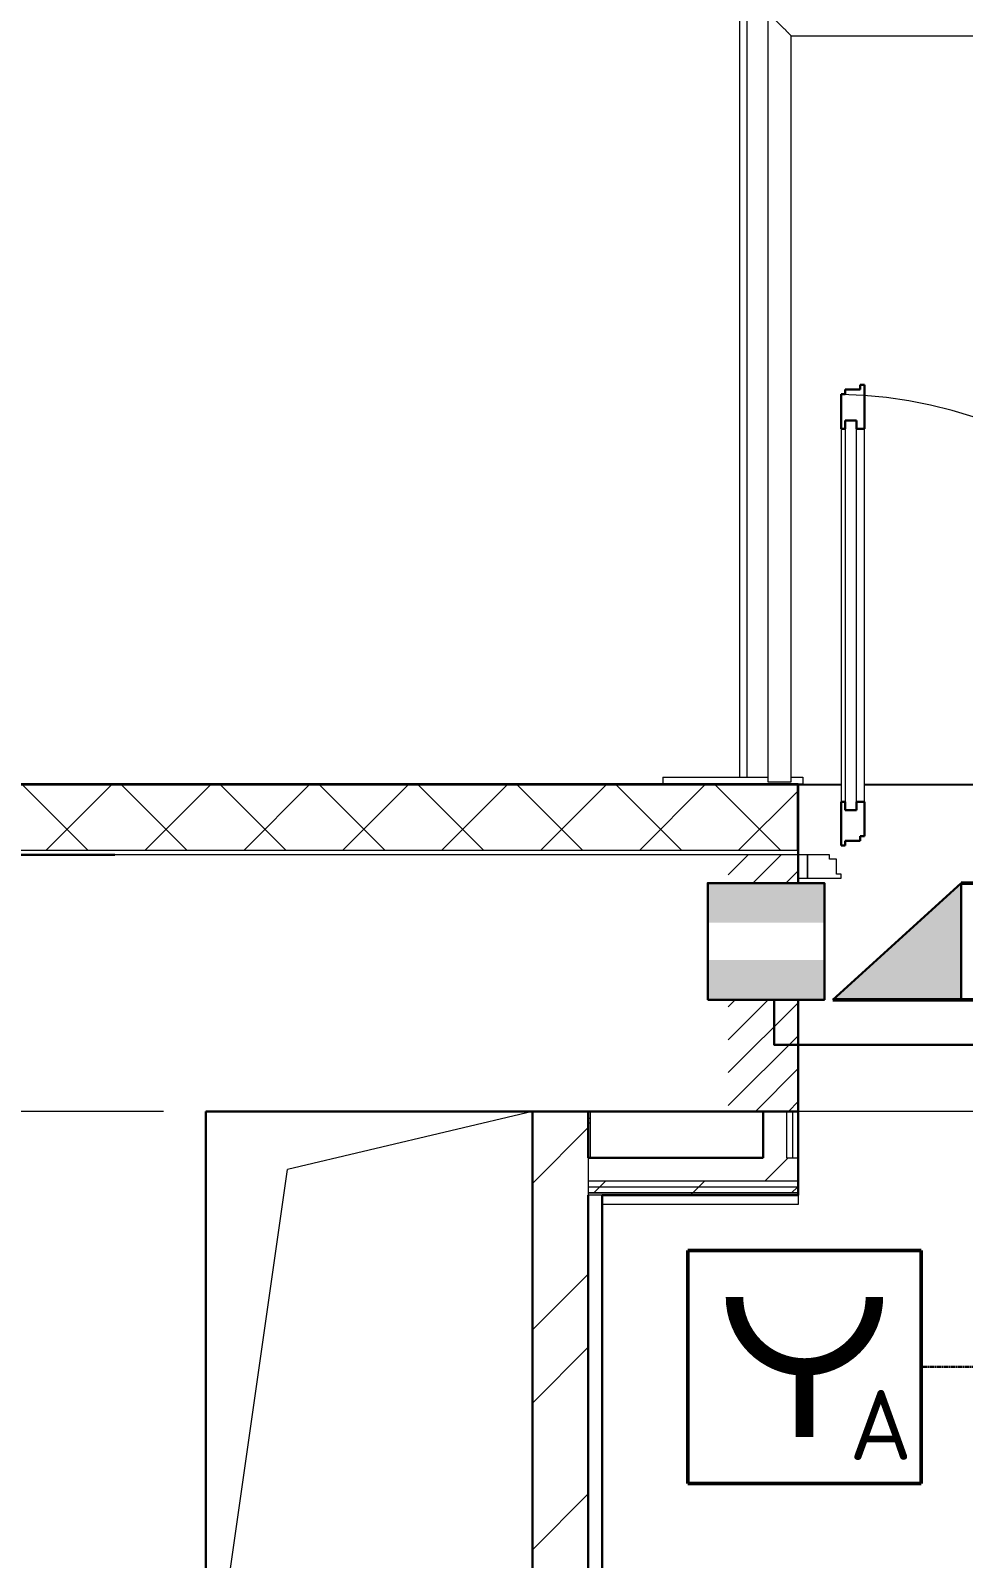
# Model space of a CAD drawing. Header units: millimetres. Extents: x -325553 to 627452, y -28539 to 738858.
# Drawn here: x -27851 to -25851, y 196155 to 199433 of the extents above; entities that cross this region are included whole.
import ezdxf
from ezdxf.enums import TextEntityAlignment as Align

# ---------------------------------------------------------------- set-up
doc = ezdxf.new("R2010")
doc.units = ezdxf.units.MM
doc.set_wipeout_variables(frame=1)
for name, pattern in [('ADSK_Линия сетки', [25, 20, -2.5, 0, -2.5]), ('ADSK_Штриховая_ш2 п1_5', [4.5, 3, -1.5]), ('штриховаяX2', [1.5, 1, -0.5])]:
    doc.linetypes.add(name, pattern=pattern)
doc.layers.add('000_доп.МДУ', color=7, linetype='Continuous')
for name, color, linetype, lineweight in [('RC-Извещатели_охранные', 5, 'Continuous', 30), ('RC-Линии_связи-Адресные', 5, 'Continuous', 30), ('Двери', 252, 'Continuous', 9), ('Лестницы', 252, 'Continuous', 9), ('Ограждение', 252, 'Continuous', 9), ('Оси', 252, 'Continuous', 9), ('СКУД', 1, 'Continuous', 30), ('Стены внутренние', 7, 'Continuous', 18), ('Стены наружные', 7, 'Continuous', 18), ('Стены штриховка', 7, 'Continuous', 9)]:
    doc.layers.add(name, color=color, linetype=linetype, lineweight=lineweight)
doc.layers.add('Двери открывание', color=7, linetype='Continuous', lineweight=9, true_color=0xc0c0c0)
doc.styles.add('ISOCPEUR', font='isocpeur.ttf', dxfattribs={"width": 0.9, "height": 350})
doc.styles.get("Standard").update_dxf_attribs({"font": ''})
doc.styles.get('Standard').set_extended_font_data('GOST type B')

# ---------------------------------------------------------------- blocks, each defined once
blk = doc.blocks.new('1 этаж')
at = {"layer": 'Двери', "lineweight": 18, "true_color": 0x636466}
h = blk.add_hatch(dxfattribs=at)
h.set_pattern_fill('FP_2', color=251, style=0, pattern_type=2)
h.set_pattern_definition([(45, (-26220.8, 27131.27), (-35.3553, 35.3553), [])])
h.paths.add_polyline_path([(-25149.4, 26856.3), (-25095.8, 26856.3), (-25095.8, 27406.3), (-25245.8, 27406.3), (-25245.8, 26856.3)])
h.paths.add_polyline_path([(-26945.8, 26856.3), (-26945.8, 27406.3), (-27095.8, 27406.3), (-27095.8, 26856.3)])
at = {"color": 251, "lineweight": 18, "true_color": 0x636466}
for p in [(-27515.8, 26856.3), (-28215.8, 25506.3)]:
    blk.add_line(p, (-28040.8, 26731.3), dxfattribs=at)
at = {"layer": 'Двери', "color": 251, "lineweight": 30, "true_color": 0x636466}
for p, q in [((-26803.8, 28414.3), (-26812.8, 28414.3)), ((-26812.8, 28414.3), (-26812.8, 28404.3)), ((-26803.8, 28320.3), (-26803.8, 28414.3)), ((-26844.8, 28394.3), (-26853.8, 28394.3)), ((-26853.8, 28394.3), (-26853.8, 28320.3)), ((-26812.8, 28404.3), (-26844.8, 28404.3)), ((-26844.8, 28404.3), (-26844.8, 28394.3)), ((-26844.8, 28320.3), (-26853.8, 28320.3)), ((-26844.8, 28338.3), (-26844.8, 28320.3)), ((-26820.8, 28338.3), (-26844.8, 28338.3)), ((-26820.8, 28320.3), (-26820.8, 28338.3)), ((-26803.8, 28320.3), (-26820.8, 28320.3)), ((-26853.8, 27520.3), (-26853.8, 27426.3)), ((-26844.8, 27520.3), (-26853.8, 27520.3)), ((-26844.8, 27502.3), (-26844.8, 27520.3)), ((-26820.8, 27502.3), (-26844.8, 27502.3)), ((-26820.8, 27520.3), (-26820.8, 27502.3)), ((-26803.8, 27520.3), (-26820.8, 27520.3)), ((-26803.8, 27446.3), (-26803.8, 27520.3)), ((-26844.8, 27426.3), (-26844.8, 27436.3)), ((-26844.8, 27436.3), (-26812.8, 27436.3)), ((-26812.8, 27436.3), (-26812.8, 27446.3)), ((-26812.8, 27446.3), (-26803.8, 27446.3)), ((-26853.8, 27426.3), (-26844.8, 27426.3))]:
    blk.add_line(p, q, dxfattribs=at)
at = {"layer": 'Двери', "color": 251, "true_color": 0x636466}
for p, q in [((-26853.8, 28320.3), (-26853.8, 27520.3)), ((-26844.8, 28338.3), (-26844.8, 27502.3)), ((-26820.8, 28338.3), (-26844.8, 28338.3)), ((-26820.8, 27502.3), (-26820.8, 28338.3)), ((-26803.8, 27520.3), (-26803.8, 28320.3)), ((-26844.8, 27502.3), (-26820.8, 27502.3)), ((-26945.8, 27406.3), (-26945.8, 27356.3)), ((-26925.8, 27406.3), (-26945.8, 27406.3)), ((-26925.8, 27356.3), (-26925.8, 27406.3)), ((-26878.8, 27406.3), (-26925.8, 27406.3)), ((-26925.8, 27406.3), (-26925.8, 27356.3)), ((-26878.8, 27397.3), (-26878.8, 27406.3)), ((-26863.8, 27397.3), (-26878.8, 27397.3)), ((-26863.8, 27365.3), (-26863.8, 27397.3)), ((-26945.8, 27356.3), (-26925.8, 27356.3)), ((-26925.8, 27356.3), (-26853.8, 27356.3)), ((-26853.8, 27365.3), (-26863.8, 27365.3)), ((-26853.8, 27356.3), (-26853.8, 27365.3))]:
    blk.add_line(p, q, dxfattribs=at)
at = {"layer": 'Двери', "color": 251, "linetype": 'ADSK_Штриховая_ш2 п1_5', "true_color": 0x636466}
for p, q in [((-26945.8, 27406.3), (-27095.8, 27406.3)), ((-26945.8, 26856.3), (-26945.8, 27406.3)), ((-27095.8, 26856.3), (-26945.8, 26856.3))]:
    blk.add_line(p, q, dxfattribs=at)
at = {"layer": 'Двери открывание', "color": 251, "true_color": 0x636466}
blk.add_arc((-26873.8, 27426.3), 968, 0, 88.8161, dxfattribs=at)
at = {"layer": 'Лестницы', "color": 251, "true_color": 0x636466}
for p, q in [((-27055.8, 29258.3), (-27055.8, 27573.3)), ((-26945.8, 27556.3), (-26853.8, 27556.3)), ((-26803.8, 27556.3), (-25387.8, 27556.3))]:
    blk.add_line(p, q, dxfattribs=at)
at = {"layer": 'Ограждение', "color": 251, "true_color": 0x636466}
for p, q in [((-27010.8, 29213.3), (-27010.8, 27563.3)), ((-26960.8, 29163.3), (-24755.8, 29163.3)), ((-26960.8, 27563.3), (-26960.8, 29163.3)), ((-27010.8, 27563.3), (-26960.8, 27563.3)), ((-27390.8, 26756.3), (-27390.8, 26856.3)), ((-27395.8, 26831.3), (-27390.8, 26831.3)), ((-26945.8, 26656.3), (-27365.8, 26656.3)), ((-26945.8, 26676.3), (-26945.8, 26656.3))]:
    blk.add_line(p, q, dxfattribs=at)
blk.add_open_spline([(-27010.8, 29213.3), (-27010.8, 29213.3), (-27010.4, 29212.8), (-27009, 29211.4), (-27007.5, 29210), (-27006, 29208.5), (-27004.6, 29207.1), (-27003.1, 29205.6), (-27001.1, 29203.5), (-26998.8, 29201.3), (-26996.9, 29199.3), (-26995.4, 29197.8), (-26993.8, 29196.3), (-26992.3, 29194.7), (-26990.7, 29193.1), (-26989.1, 29191.5), (-26987.4, 29189.9), (-26985.8, 29188.3), (-26984.2, 29186.6), (-26982.5, 29185), (-26980.9, 29183.4), (-26979.3, 29181.8), (-26977.8, 29180.2), (-26976.2, 29178.7), (-26974.7, 29177.2), (-26973.3, 29175.8), (-26971.9, 29174.4), (-26970.1, 29172.6), (-26968.5, 29171), (-26967, 29169.5), (-26965.6, 29168.1), (-26964.1, 29166.6), (-26962.6, 29165.1), (-26961.2, 29163.7), (-26960.8, 29163.3), (-26960.8, 29163.3)], degree=3, knots=[0, 0, 0, 0, 0.083333, 0.125, 0.166667, 0.208333, 0.229167, 0.25, 0.291667, 0.333333, 0.354167, 0.375, 0.395833, 0.416667, 0.4375, 0.458333, 0.479167, 0.5, 0.520833, 0.541667, 0.5625, 0.583333, 0.604167, 0.625, 0.645833, 0.666667, 0.6875, 0.708333, 0.75, 0.770833, 0.791667, 0.833333, 0.875, 0.916667, 1, 1, 1, 1], dxfattribs=at)
at = {"layer": 'Оси', "color": 251, "linetype": 'ADSK_Линия сетки', "ltscale": 100, "true_color": 0x636466}
blk.add_line((-805.8, 26856.3), (-72528.1, 26856.3), dxfattribs=at)
at = {"layer": 'Стены внутренние', "color": 251, "lineweight": 30, "true_color": 0x636466}
for p, q in [((-26945.8, 27558.3), (-29315.7, 27558.3)), ((-26945.8, 27416.3), (-26945.8, 27558.3)), ((-28410.8, 27406.3), (-29315.7, 27406.3)), ((-26945.8, 26856.3), (-26945.8, 27406.3)), ((-28215.8, 25506.3), (-28215.8, 26856.3)), ((-27515.8, 26856.3), (-28215.8, 26856.3)), ((-27020.8, 26856.3), (-27395.8, 26856.3))]:
    blk.add_line(p, q, dxfattribs=at)
at = {"layer": 'Стены внутренние', "color": 251, "linetype": 'Continuous', "lineweight": 9, "true_color": 0x636466}
for p, q in [((-28468.8, 27416.3), (-28608.8, 27556.3)), ((-28558.3, 27416.3), (-28418.3, 27556.3)), ((-28256.7, 27416.3), (-28396.7, 27556.3)), ((-28346.2, 27416.3), (-28206.2, 27556.3)), ((-28200.3, 27556.3), (-28201.4, 27558.3)), ((-28044.6, 27416.3), (-28184.6, 27556.3)), ((-28134.1, 27416.3), (-27994.1, 27556.3)), ((-27832.4, 27416.3), (-27972.4, 27556.3)), ((-27921.9, 27416.3), (-27781.9, 27556.3)), ((-27620.3, 27416.3), (-27760.3, 27556.3)), ((-27709.8, 27416.3), (-27569.8, 27556.3)), ((-27408.2, 27416.3), (-27548.2, 27556.3)), ((-27497.7, 27416.3), (-27357.7, 27556.3)), ((-27196, 27416.3), (-27336, 27556.3)), ((-27285.6, 27416.3), (-27145.6, 27556.3)), ((-26983.9, 27416.3), (-27123.9, 27556.3)), ((-27073.4, 27416.3), (-26947.8, 27541.9)), ((-27027.1, 27556.3), (-27027.5, 27557))]:
    blk.add_line(p, q, dxfattribs=at)
at = {"layer": 'Стены внутренние', "color": 251, "true_color": 0x636466}
for p, q in [((-26935.8, 27558.3), (-26853.8, 27558.3)), ((-26803.8, 27558.3), (-25387.8, 27558.3)), ((-26945.8, 27406.3), (-28410.8, 27406.3)), ((-25250.8, 26856.3), (-26945.8, 26856.3))]:
    blk.add_line(p, q, dxfattribs=at)
at = {"layer": 'Стены наружные', "color": 251, "true_color": 0x636466}
for p, q in [((-27070.8, 27573.3), (-27070.8, 29273.3)), ((-27055.8, 29273.3), (-27055.8, 27573.3)), ((-27235.8, 27573.3), (-27010.8, 27573.3)), ((-27235.8, 27573.3), (-27235.8, 27558.3)), ((-26960.8, 27573.3), (-26935.8, 27573.3)), ((-26935.8, 27573.3), (-26935.8, 27558.3)), ((-26935.8, 27558.3), (-26945.8, 27558.3)), ((-27390.8, 26841.3), (-27395.8, 26841.3))]:
    blk.add_line(p, q, dxfattribs=at)
at = {"layer": 'Стены наружные', "color": 251, "lineweight": 30, "true_color": 0x636466}
for p, q in [((-26945.8, 27406.3), (-26945.8, 27416.3)), ((-27515.8, 26856.3), (-27515.8, 25506.3)), ((-27395.8, 26856.3), (-27515.8, 26856.3)), ((-27395.8, 26756.3), (-27395.8, 26856.3)), ((-27020.8, 26856.3), (-27020.8, 26756.3)), ((-26945.8, 26856.3), (-27020.8, 26856.3)), ((-26945.8, 26681.3), (-26945.8, 26856.3)), ((-27395.8, 26756.3), (-27020.8, 26756.3)), ((-26945.8, 26676.3), (-26945.8, 26681.3)), ((-27395.8, 24266.3), (-27395.8, 26676.3)), ((-27365.8, 26676.3), (-26945.8, 26676.3)), ((-27365.8, 24236.3), (-27365.8, 26676.3))]:
    blk.add_line(p, q, dxfattribs=at)
at = {"layer": 'Стены наружные', "color": 251, "linetype": 'Continuous', "lineweight": 9, "true_color": 0x636466}
for p, q in [((-27515.8, 26701.7), (-27395.8, 26821.7)), ((-27017.5, 26706.3), (-26967.5, 26756.3)), ((-27384.2, 26681.3), (-27371.7, 26693.8)), ((-27371.7, 26693.8), (-27359.2, 26706.3)), ((-27177, 26676.3), (-27172, 26681.3)), ((-27172, 26681.3), (-27159.5, 26693.8)), ((-27159.5, 26693.8), (-27147, 26706.3)), ((-26959.9, 26681.3), (-26947.4, 26693.8)), ((-26947.4, 26693.8), (-26945.8, 26695.4)), ((-27515.8, 26387.3), (-27395.8, 26507.3)), ((-27515.8, 26230.2), (-27395.8, 26350.2)), ((-27515.8, 25915.9), (-27395.8, 26035.9))]:
    blk.add_line(p, q, dxfattribs=at)
at = {"layer": 'Стены штриховка', "color": 251, "true_color": 0x636466}
for p, q in [((-29315.7, 27556.3), (-26947.8, 27556.3)), ((-26947.8, 27556.3), (-26947.8, 27416.3)), ((-29315.7, 27416.3), (-26945.8, 27416.3)), ((-26970.8, 26856.3), (-26970.8, 26756.3)), ((-26958.3, 26856.3), (-26958.3, 26756.3)), ((-27395.8, 26756.3), (-27395.8, 26681.3)), ((-26970.8, 26756.3), (-26945.8, 26756.3)), ((-26945.8, 26706.3), (-27395.8, 26706.3)), ((-26945.8, 26693.8), (-27395.8, 26693.8)), ((-26945.8, 26681.3), (-27395.8, 26681.3)), ((-27395.8, 26681.3), (-27395.8, 26676.3)), ((-27395.8, 26681.3), (-26945.8, 26681.3)), ((-27365.8, 26676.3), (-27395.8, 26676.3))]:
    blk.add_line(p, q, dxfattribs=at)
blk = doc.blocks.new('*U1247')
blk.add_wipeout([(-509.8, -125), (-234.3, 125), (234.2, 125), (234.2, -125)]).dxf.layer = 'СКУД'
at = {"layer": 'СКУД'}
h = blk.add_hatch(color=256, dxfattribs=at)
h.dxf.hatch_style = 1
h.set_gradient(color1=(255, 0, 0), color2=(255, 0, 0), tint=1)
h.paths.add_polyline_path([(-509.8, -125), (-234.3, -125), (-234.3, 125)])
at = {"layer": 'СКУД', "lineweight": 50}
for p, q in [((234.2, 125), (-234.3, 125)), ((-509.8, -125), (234.2, -125))]:
    blk.add_line(p, q, dxfattribs=at)
at = {"layer": 'СКУД'}
blk.add_line((234.2, -125), (234.2, 125), dxfattribs=at)
for points in [[(-509.8, -125), (-234.3, 125)], [(-234.3, 125), (-234.3, -125)]]:
    blk.add_lwpolyline(points, dxfattribs=at)
at = {"layer": 'СКУД', "lineweight": 50}
blk.add_lwpolyline([(234.2, -125), (234.2, 125)], dxfattribs=at)
blk = doc.blocks.new('RC-UGO-IOM-01')
at = {"layer": 'RC-Извещатели_охранные'}
blk.add_point((0, 0), dxfattribs=at)
blk.add_attdef('PSTN', text='', height=2.5, dxfattribs=at).set_placement((0.977, 2.603), align=Align.BOTTOM_LEFT)
blk.add_wipeout([(2.5, -2.5), (2.5, 2.5), (-2.5, 2.5), (-2.5, -2.5)]).dxf.layer = 'RC-Извещатели_охранные'
blk.add_wipeout([(-2.5, -2.5), (-2.5, 2.5), (2.5, 2.5), (2.5, -2.5)]).dxf.layer = 'RC-Извещатели_охранные'
h = blk.add_hatch(color=256, dxfattribs=at)
h.dxf.hatch_style = 1
h.paths.add_polyline_path([(2.5, 0.8), (2.5, 2.506), (-2.5, 2.499), (-2.5, 0.8)])
h = blk.add_hatch(color=256, dxfattribs=at)
h.dxf.hatch_style = 1
h.paths.add_polyline_path([(2.5, -2.5), (2.5, -0.794), (-2.5, -0.801), (-2.5, -2.5)])
blk.add_lwpolyline([(-2.5, -2.5), (2.5, -2.5), (2.5, 2.5), (-2.5, 2.5)], close=True, dxfattribs=at)
blk = doc.blocks.new('УДП 513-10 исп. 01 АР')
at = {"color": 6, "lineweight": 50}
blk.add_wipeout([(-250, 250), (250, 250), (250, -250), (-250, -250)], dxfattribs=at).dxf.layer = 'СКУД'
at = {"layer": 'СКУД', "color": 6, "lineweight": 50, "ltscale": 30}
for p, q in [((-250, -250), (-250, 250)), ((-250, 250), (250, 250)), ((250, 250), (250, -250)), ((250, -250), (-250, -250))]:
    blk.add_line(p, q, dxfattribs=at)
at = {"layer": 'СКУД', "color": 6, "linetype": 'Continuous', "lineweight": 50, "ltscale": 30, "const_width": 37.5}
blk.add_lwpolyline([(-150, 150, 1), (150, 150, 1)], format="xyb", dxfattribs=at)
blk.add_lwpolyline([(0, 0), (0, -150)], dxfattribs=at)
at = {"layer": 'СКУД', "color": 6, "lineweight": 50, "style": 'ISOCPEUR'}
blk.add_text('А', height=150, dxfattribs=at).set_placement((96, -199.3))

msp = doc.modelspace()

# ---------------------------------------------------------------- linework, layer by layer
at = {"color": 6, "lineweight": 30}
msp.add_lwpolyline([(-25547.7, 196877.4), (-25547.7, 197257.2), (-26256.9, 197257.2), (-26256.9, 197353.8)], dxfattribs=at)
at = {"layer": 'RC-Линии_связи-Адресные', "color": 92, "linetype": 'штриховаяX2', "ltscale": 2}
msp.add_line((-25941.7, 196566), (-25664.7, 196566), dxfattribs=at)

# ---------------------------------------------------------------- block references
at = {"layer": '000_доп.МДУ', "color": 7, "lineweight": 0}
msp.add_blockref('1 этаж', (740.6, 170258), dxfattribs=at)

# ---------------------------------------------------------------- next in the draw order: block references
at = {"layer": 'RC-Извещатели_охранные', "color": 1, "ltscale": 0.01, "xscale": 50, "yscale": 50, "zscale": 50}
msp.add_blockref('RC-UGO-IOM-01', (-26274, 197478.8), dxfattribs=at)
at = {"layer": 'СКУД'}
for name, p in [('*U1247', (-25621.4, 197478.8)), ('УДП 513-10 исп. 01 АР', (-26191.7, 196566))]:
    msp.add_blockref(name, p, dxfattribs=at)

doc.saveas('drawing.dxf')
